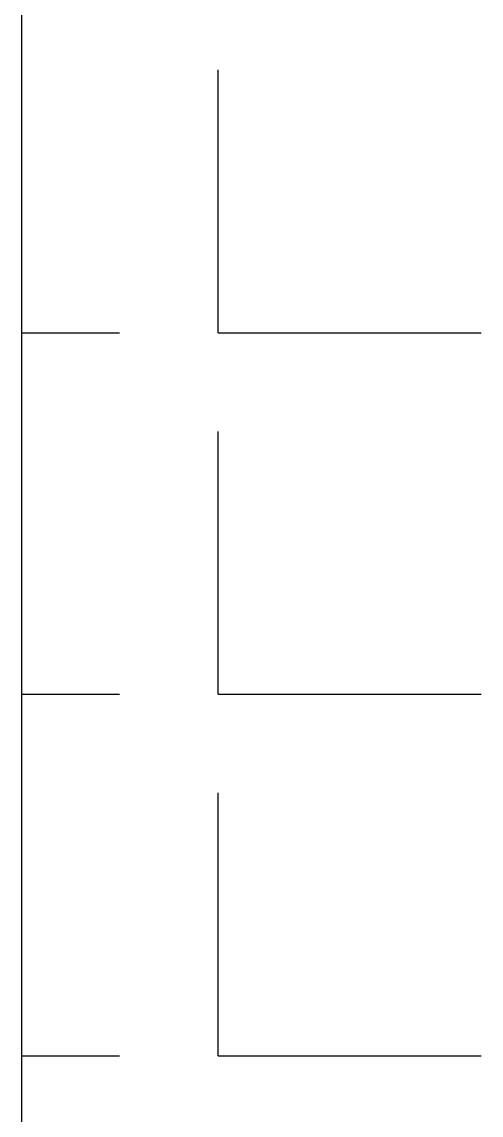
# Model space of a CAD drawing. Extents: x -6207 to -5787, y -4608 to -3937.
# Drawn here: x -5872.94 to -5865.96, y -4192.15 to -4175.52 of the extents above; entities that cross this region are included whole.
import ezdxf

# ---------------------------------------------------------------- set-up
doc = ezdxf.new("R2010")
doc.units = 0
doc.header["$LTSCALE"] = 7
doc.layers.add('HT', color=3, linetype='CONTINUOUS')

msp = doc.modelspace()

# ---------------------------------------------------------------- linework, layer by layer
at = {"layer": 'HT', "ltscale": 0.5}
for p, q in [((-5872.94466, -4552.31485), (-5872.94466, -4058.21485)), ((-5869.95667, -4180.24744), (-5869.95667, -4176.24744)), ((-5872.94466, -4180.24744), (-5871.45667, -4180.24744)), ((-5869.95667, -4180.24744), (-5865.95667, -4180.24744)), ((-5869.95667, -4185.74744), (-5869.95667, -4181.74744)), ((-5872.94466, -4185.74744), (-5871.45667, -4185.74744)), ((-5869.95667, -4185.74744), (-5865.95667, -4185.74744)), ((-5869.95667, -4191.24744), (-5869.95667, -4187.24744)), ((-5872.94466, -4191.24744), (-5871.45667, -4191.24744)), ((-5869.95667, -4191.24744), (-5865.95667, -4191.24744))]:
    msp.add_line(p, q, dxfattribs=at)

doc.saveas('drawing.dxf')
